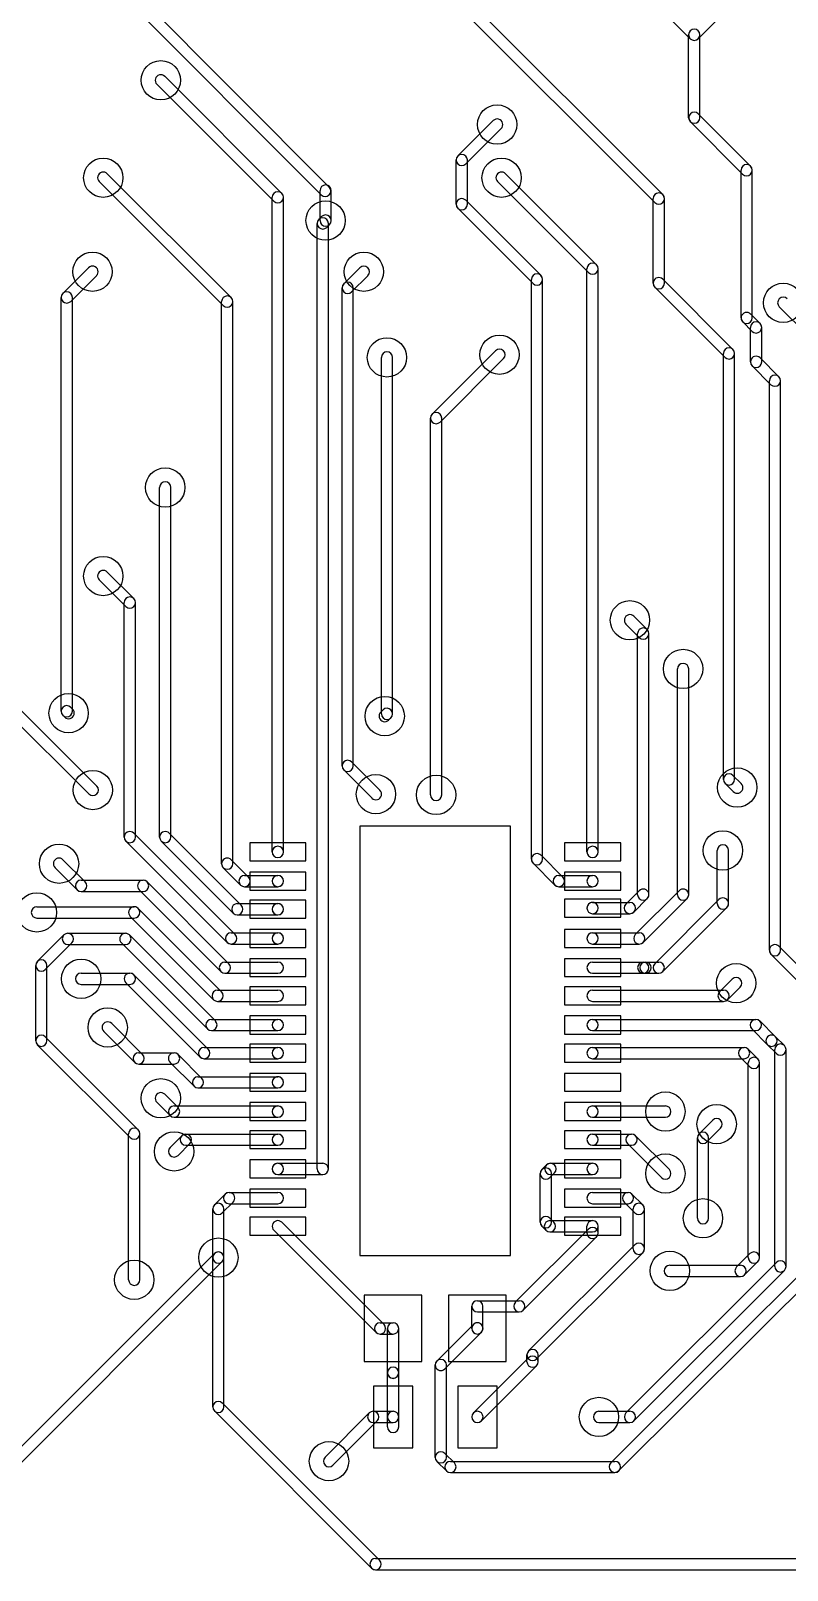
# Model space of a CAD drawing. Extents: x 67 to 209, y -168 to -95.
# Drawn here: x 131.86 to 148.95, y -167.96 to -133.18 of the extents above; entities that cross this region are included whole.
import ezdxf

# ---------------------------------------------------------------- set-up
doc = ezdxf.new("R2010")
doc.units = 0
doc.header["$MEASUREMENT"] = 0
doc.layers.add('BLACK', color=250, linetype='CONTINUOUS')

msp = doc.modelspace()

# ---------------------------------------------------------------- linework, layer by layer
at = {"layer": 'BLACK'}
for p, q in [((155.601, -124.703), (146.943, -133.361)), ((146.763, -133.361), (138.616, -125.214)), ((138.604, -136.712), (127.455, -125.524)), ((138.425, -136.891), (127.276, -125.703)), ((146.142, -136.881), (137.455, -128.194)), ((145.962, -137.061), (137.275, -128.374)), ((146.726, -135.145), (146.726, -133.271)), ((146.98, -135.145), (146.98, -133.271)), ((137.534, -136.854), (134.89, -134.21)), ((137.354, -137.034), (134.71, -134.39)), ((141.51, -136.01), (142.31, -135.21)), ((147.946, -136.42), (146.764, -135.234)), ((148.126, -136.241), (146.944, -135.055)), ((141.69, -136.19), (142.49, -135.39)), ((141.473, -137.1), (141.473, -136.1)), ((141.727, -137.1), (141.727, -136.1)), ((147.91, -139.67), (147.91, -136.33)), ((148.164, -139.67), (148.164, -136.33)), ((136.21, -139.39), (133.41, -136.59)), ((136.39, -139.21), (133.59, -136.41)), ((144.466, -138.646), (142.41, -136.59)), ((144.646, -138.466), (142.59, -136.41)), ((137.317, -151.733), (137.317, -136.944)), ((137.571, -151.733), (137.571, -136.944)), ((138.397, -137.469), (138.397, -136.792)), ((138.651, -137.469), (138.651, -136.792)), ((143.39, -138.71), (141.69, -137.01)), ((145.925, -138.884), (145.925, -136.971)), ((146.179, -138.884), (146.179, -136.971)), ((138.434, -137.379), (138.37, -137.443)), ((143.21, -138.89), (141.51, -137.19)), ((138.333, -158.896), (138.333, -137.533)), ((138.614, -137.559), (138.55, -137.623)), ((138.587, -158.896), (138.587, -137.533)), ((132.584, -139.116), (133.166, -138.534)), ((132.764, -139.296), (133.346, -138.714)), ((139.297, -138.534), (138.932, -138.898)), ((139.477, -138.714), (139.112, -139.078)), ((144.429, -151.733), (144.429, -138.556)), ((144.683, -151.733), (144.683, -138.556)), ((138.895, -149.791), (138.895, -138.988)), ((139.149, -149.791), (139.149, -138.988)), ((143.173, -151.9), (143.173, -138.8)), ((143.427, -151.9), (143.427, -138.8)), ((147.548, -140.56), (145.962, -138.974)), ((147.728, -140.38), (146.142, -138.794)), ((132.547, -148.556), (132.547, -139.206)), ((132.801, -148.556), (132.801, -139.206)), ((136.173, -152), (136.173, -139.3)), ((136.427, -152), (136.427, -139.3)), ((148.773, -139.418), (149.417, -140.062)), ((148.16, -139.973), (147.947, -139.76)), ((148.34, -139.793), (148.127, -139.58)), ((148.123, -140.661), (148.123, -139.883)), ((148.377, -140.661), (148.377, -139.883)), ((142.362, -140.409), (140.929, -141.841)), ((147.511, -150.095), (147.511, -140.47)), ((147.765, -150.095), (147.765, -140.47)), ((139.783, -148.615), (139.783, -140.56)), ((140.037, -148.615), (140.037, -140.56)), ((142.542, -140.589), (141.109, -142.021)), ((148.586, -141.177), (148.16, -140.751)), ((148.766, -140.997), (148.34, -140.571)), ((148.549, -153.956), (148.549, -141.087)), ((148.803, -153.956), (148.803, -141.087)), ((140.892, -150.446), (140.892, -141.931)), ((141.146, -150.446), (141.146, -141.931)), ((134.773, -151.4), (134.773, -143.5)), ((135.027, -151.4), (135.027, -143.5)), ((134.01, -146.19), (133.41, -145.59)), ((134.19, -146.01), (133.59, -145.41)), ((133.973, -151.4), (133.973, -146.1)), ((134.227, -151.4), (134.227, -146.1)), ((145.79, -146.71), (145.49, -146.41)), ((145.61, -146.89), (145.31, -146.59)), ((145.573, -152.7), (145.573, -146.8)), ((145.827, -152.7), (145.827, -146.8)), ((146.473, -152.7), (146.473, -147.6)), ((146.727, -152.7), (146.727, -147.6)), ((131.497, -148.387), (133.354, -150.245)), ((132.806, -148.507), (132.763, -148.465)), ((131.317, -148.567), (133.174, -150.425)), ((132.628, -148.689), (132.585, -148.647)), ((139.821, -148.524), (139.77, -148.574)), ((139.999, -148.706), (139.948, -148.756)), ((138.932, -149.881), (139.572, -150.519)), ((139.111, -149.701), (139.751, -150.339)), ((147.734, -150.37), (147.548, -150.185)), ((147.914, -150.19), (147.728, -150.005)), ((142.7, -151.15), (139.3, -151.15)), ((139.3, -151.15), (139.3, -160.85)), ((142.7, -160.85), (142.7, -151.15)), ((136.299, -153.779), (134.01, -151.49)), ((136.479, -153.599), (134.19, -151.31)), ((136.438, -153.118), (134.81, -151.49)), ((136.618, -152.938), (134.99, -151.31)), ((138.079, -151.53), (136.809, -151.53)), ((136.809, -151.53), (136.809, -151.936)), ((138.079, -151.936), (138.079, -151.53)), ((145.191, -151.53), (143.921, -151.53)), ((143.921, -151.53), (143.921, -151.936)), ((145.191, -151.936), (145.191, -151.53)), ((133.09, -152.41), (132.59, -151.91)), ((136.783, -152.303), (136.39, -151.91)), ((136.809, -151.936), (138.079, -151.936)), ((137.317, -151.733), (137.317, -151.733)), ((137.571, -151.733), (137.571, -151.733)), ((143.703, -152.483), (143.21, -151.99)), ((143.883, -152.303), (143.39, -151.81)), ((143.921, -151.936), (145.191, -151.936)), ((144.429, -151.733), (144.429, -151.733)), ((144.683, -151.733), (144.683, -151.733)), ((147.373, -152.9), (147.373, -151.7)), ((147.627, -152.9), (147.627, -151.7)), ((132.91, -152.59), (132.41, -152.09)), ((136.603, -152.483), (136.21, -152.09)), ((136.693, -152.266), (137.444, -152.266)), ((138.079, -152.19), (136.809, -152.19)), ((136.809, -152.19), (136.809, -152.596)), ((137.444, -152.266), (137.444, -152.266)), ((137.534, -152.303), (137.534, -152.303)), ((138.079, -152.596), (138.079, -152.19)), ((143.793, -152.266), (144.556, -152.266)), ((145.191, -152.19), (143.921, -152.19)), ((143.921, -152.19), (143.921, -152.596)), ((144.556, -152.266), (144.556, -152.266)), ((144.646, -152.303), (144.646, -152.303)), ((145.191, -152.596), (145.191, -152.19)), ((133, -152.373), (134.4, -152.373)), ((133, -152.627), (134.4, -152.627)), ((136.159, -154.439), (134.31, -152.59)), ((136.339, -154.259), (134.49, -152.41)), ((136.693, -152.52), (137.444, -152.52)), ((136.809, -152.596), (138.079, -152.596)), ((137.354, -152.483), (137.354, -152.483)), ((137.444, -152.52), (137.444, -152.52)), ((143.793, -152.52), (144.556, -152.52)), ((143.921, -152.596), (145.191, -152.596)), ((144.466, -152.483), (144.466, -152.483)), ((144.556, -152.52), (144.556, -152.52)), ((145.307, -152.913), (145.61, -152.61)), ((145.521, -153.599), (146.51, -152.61)), ((132, -152.973), (134.2, -152.973)), ((136.174, -154.894), (134.29, -153.01)), ((136.528, -152.901), (137.444, -152.901)), ((138.079, -152.825), (136.809, -152.825)), ((136.809, -152.825), (136.809, -153.231)), ((137.444, -152.901), (137.444, -152.901)), ((137.534, -152.938), (137.534, -152.938)), ((138.079, -153.231), (138.079, -152.825)), ((145.191, -152.8), (143.921, -152.8)), ((143.921, -152.8), (143.921, -153.206)), ((144.556, -152.876), (144.556, -152.876)), ((144.556, -152.876), (145.397, -152.876)), ((144.646, -152.913), (144.646, -152.913)), ((145.191, -153.206), (145.191, -152.8)), ((145.487, -153.093), (145.79, -152.79)), ((145.701, -153.779), (146.69, -152.79)), ((145.961, -154.259), (147.41, -152.81)), ((146.141, -154.439), (147.59, -152.99)), ((132, -153.227), (134.2, -153.227)), ((135.994, -155.074), (134.11, -153.19)), ((136.528, -153.155), (137.444, -153.155)), ((136.809, -153.231), (138.079, -153.231)), ((137.354, -153.118), (137.354, -153.118)), ((137.444, -153.155), (137.444, -153.155)), ((143.921, -153.206), (145.191, -153.206)), ((144.466, -153.093), (144.466, -153.093)), ((144.556, -153.13), (144.556, -153.13)), ((144.556, -153.13), (145.397, -153.13)), ((132.61, -153.61), (132.01, -154.21)), ((132.7, -153.573), (134, -153.573)), ((136.034, -155.554), (134.09, -153.61)), ((136.389, -153.562), (137.444, -153.562)), ((138.079, -153.485), (136.809, -153.485)), ((136.809, -153.485), (136.809, -153.892)), ((137.354, -153.599), (137.354, -153.599)), ((137.444, -153.562), (137.444, -153.562)), ((138.079, -153.892), (138.079, -153.485)), ((145.191, -153.485), (143.921, -153.485)), ((143.921, -153.485), (143.921, -153.892)), ((144.556, -153.562), (144.556, -153.562)), ((144.556, -153.562), (145.611, -153.562)), ((144.646, -153.599), (144.646, -153.599)), ((145.191, -153.892), (145.191, -153.485)), ((132.79, -153.79), (132.19, -154.39)), ((132.7, -153.827), (134, -153.827)), ((135.854, -155.734), (133.91, -153.79)), ((136.389, -153.816), (137.444, -153.816)), ((136.809, -153.892), (138.079, -153.892)), ((137.444, -153.816), (137.444, -153.816)), ((137.533, -153.779), (137.534, -153.778)), ((143.921, -153.892), (145.191, -153.892)), ((144.467, -153.779), (144.466, -153.778)), ((144.556, -153.816), (144.556, -153.816)), ((144.556, -153.816), (145.611, -153.816)), ((149.502, -154.962), (148.586, -154.046)), ((149.682, -154.782), (148.766, -153.866)), ((131.973, -156), (131.973, -154.3)), ((132.227, -156), (132.227, -154.3)), ((136.249, -154.222), (137.444, -154.222)), ((138.079, -154.146), (136.809, -154.146)), ((136.809, -154.146), (136.809, -154.552)), ((138.079, -154.552), (138.079, -154.146)), ((145.191, -154.146), (143.921, -154.146)), ((143.921, -154.146), (143.921, -154.552)), ((144.556, -154.222), (145.7, -154.222)), ((145.191, -154.552), (145.191, -154.146)), ((145.7, -154.222), (145.751, -154.222)), ((145.7, -154.222), (145.751, -154.222)), ((145.751, -154.222), (146.051, -154.222)), ((133, -154.473), (134.1, -154.473)), ((133, -154.727), (134.1, -154.727)), ((135.689, -156.369), (134.01, -154.69)), ((135.869, -156.189), (134.19, -154.51)), ((136.249, -154.476), (137.444, -154.476)), ((136.809, -154.552), (138.079, -154.552)), ((143.921, -154.552), (145.191, -154.552)), ((144.556, -154.476), (145.7, -154.476)), ((145.7, -154.476), (145.751, -154.476)), ((145.7, -154.476), (145.751, -154.476)), ((145.751, -154.476), (146.051, -154.476)), ((147.71, -154.61), (147.426, -154.894)), ((136.084, -154.857), (137.444, -154.857)), ((136.084, -155.111), (137.444, -155.111)), ((138.079, -154.781), (136.809, -154.781)), ((136.809, -154.781), (136.809, -155.187)), ((138.079, -155.187), (138.079, -154.781)), ((145.191, -154.781), (143.921, -154.781)), ((143.921, -154.781), (143.921, -155.187)), ((144.556, -154.857), (147.516, -154.857)), ((144.556, -155.111), (147.516, -155.111)), ((145.191, -155.187), (145.191, -154.781)), ((147.89, -154.79), (147.606, -155.074)), ((136.809, -155.187), (138.079, -155.187)), ((138.079, -155.441), (136.809, -155.441)), ((136.809, -155.441), (136.809, -155.848)), ((138.079, -155.848), (138.079, -155.441)), ((143.921, -155.187), (145.191, -155.187)), ((145.191, -155.441), (143.921, -155.441)), ((143.921, -155.441), (143.921, -155.848)), ((145.191, -155.848), (145.191, -155.441)), ((134.21, -156.49), (133.51, -155.79)), ((134.39, -156.31), (133.69, -155.61)), ((135.944, -155.517), (137.444, -155.517)), ((135.944, -155.771), (137.444, -155.771)), ((137.354, -155.734), (137.354, -155.734)), ((137.444, -155.517), (137.444, -155.517)), ((137.444, -155.771), (137.444, -155.771)), ((137.533, -155.554), (137.534, -155.555)), ((144.467, -155.554), (144.466, -155.555)), ((144.556, -155.517), (144.556, -155.517)), ((144.556, -155.517), (148.244, -155.517)), ((144.556, -155.771), (144.556, -155.771)), ((144.556, -155.771), (148.244, -155.771)), ((144.646, -155.734), (144.646, -155.734)), ((148.154, -155.734), (148.51, -156.09)), ((148.334, -155.554), (148.69, -155.91)), ((132.01, -156.09), (134.11, -158.19)), ((132.19, -155.91), (134.29, -158.01)), ((135.779, -156.152), (137.444, -156.152)), ((136.809, -155.848), (138.079, -155.848)), ((138.079, -156.076), (136.809, -156.076)), ((136.809, -156.076), (136.809, -156.483)), ((137.444, -156.152), (137.444, -156.152)), ((138.079, -156.483), (138.079, -156.076)), ((143.921, -155.848), (145.191, -155.848)), ((145.191, -156.076), (143.921, -156.076)), ((143.921, -156.076), (143.921, -156.483)), ((144.556, -156.152), (144.556, -156.152)), ((144.556, -156.152), (147.979, -156.152)), ((145.191, -156.483), (145.191, -156.076)), ((148.71, -156.29), (148.51, -156.09)), ((148.89, -156.11), (148.69, -155.91)), ((134.3, -156.273), (135.1, -156.273)), ((135.55, -157.03), (135.01, -156.49)), ((135.73, -156.85), (135.19, -156.31)), ((135.779, -156.406), (137.444, -156.406)), ((136.809, -156.483), (138.079, -156.483)), ((137.354, -156.369), (137.354, -156.369)), ((137.444, -156.406), (137.444, -156.406)), ((137.533, -156.189), (137.534, -156.19)), ((143.921, -156.483), (145.191, -156.483)), ((144.467, -156.189), (144.466, -156.19)), ((144.556, -156.406), (144.556, -156.406)), ((144.556, -156.406), (147.979, -156.406)), ((144.646, -156.369), (144.646, -156.369)), ((147.889, -156.369), (148.11, -156.59)), ((148.069, -156.189), (148.29, -156.41)), ((148.073, -160.9), (148.073, -156.5)), ((148.327, -160.9), (148.327, -156.5)), ((148.673, -161.1), (148.673, -156.2)), ((148.927, -161.1), (148.927, -156.2)), ((134.3, -156.527), (135.1, -156.527)), ((135.64, -156.813), (137.444, -156.813)), ((138.079, -156.737), (136.809, -156.737)), ((136.809, -156.737), (136.809, -157.143)), ((137.354, -156.85), (137.354, -156.85)), ((137.444, -156.813), (137.444, -156.813)), ((138.079, -157.143), (138.079, -156.737)), ((145.191, -156.737), (143.921, -156.737)), ((143.921, -156.737), (143.921, -157.143)), ((145.191, -157.143), (145.191, -156.737)), ((135.19, -157.51), (134.89, -157.21)), ((135.64, -157.067), (137.444, -157.067)), ((136.809, -157.143), (138.079, -157.143)), ((137.444, -157.067), (137.444, -157.067)), ((137.534, -157.03), (137.534, -157.03)), ((143.921, -157.143), (145.191, -157.143)), ((135.01, -157.69), (134.71, -157.39)), ((135.1, -157.473), (137.444, -157.473)), ((138.079, -157.397), (136.809, -157.397)), ((136.809, -157.397), (136.809, -157.803)), ((137.444, -157.473), (137.444, -157.473)), ((137.534, -157.51), (137.534, -157.51)), ((138.079, -157.803), (138.079, -157.397)), ((145.191, -157.397), (143.921, -157.397)), ((143.921, -157.397), (143.921, -157.803)), ((144.466, -157.51), (144.466, -157.51)), ((144.556, -157.473), (144.556, -157.473)), ((144.556, -157.473), (146.2, -157.473)), ((145.191, -157.803), (145.191, -157.397)), ((135.1, -157.727), (137.444, -157.727)), ((136.809, -157.803), (138.079, -157.803)), ((137.354, -157.69), (137.354, -157.69)), ((137.444, -157.727), (137.444, -157.727)), ((143.921, -157.803), (145.191, -157.803)), ((144.556, -157.727), (144.556, -157.727)), ((144.556, -157.727), (146.2, -157.727)), ((144.646, -157.69), (144.646, -157.69)), ((147.269, -157.794), (146.96, -158.103)), ((134.073, -161.4), (134.073, -158.1)), ((134.327, -161.4), (134.327, -158.1)), ((135.275, -158.145), (135.01, -158.41)), ((135.365, -158.108), (137.444, -158.108)), ((138.079, -158.032), (136.809, -158.032)), ((136.809, -158.032), (136.809, -158.438)), ((137.444, -158.108), (137.444, -158.108)), ((137.534, -158.145), (137.534, -158.145)), ((138.079, -158.438), (138.079, -158.032)), ((145.191, -158.032), (143.921, -158.032)), ((143.921, -158.032), (143.921, -158.438)), ((144.466, -158.145), (144.466, -158.145)), ((144.556, -158.108), (144.556, -158.108)), ((144.556, -158.108), (145.435, -158.108)), ((145.191, -158.438), (145.191, -158.032)), ((145.525, -158.145), (146.29, -158.91)), ((146.923, -160.012), (146.923, -158.193)), ((147.449, -157.974), (147.14, -158.283)), ((147.177, -160.012), (147.177, -158.193)), ((135.455, -158.325), (135.19, -158.59)), ((135.365, -158.362), (137.444, -158.362)), ((136.809, -158.438), (138.079, -158.438)), ((137.354, -158.325), (137.354, -158.325)), ((137.444, -158.362), (137.444, -158.362)), ((143.921, -158.438), (145.191, -158.438)), ((144.556, -158.362), (144.556, -158.362)), ((144.556, -158.362), (145.435, -158.362)), ((144.646, -158.325), (144.646, -158.325)), ((145.345, -158.325), (146.11, -159.09)), ((138.079, -158.692), (136.809, -158.692)), ((136.809, -158.692), (136.809, -159.099)), ((137.444, -158.769), (137.444, -158.769)), ((137.444, -158.769), (138.46, -158.769)), ((137.534, -158.806), (137.534, -158.806)), ((138.079, -159.099), (138.079, -158.692)), ((143.514, -158.806), (143.41, -158.91)), ((143.604, -158.769), (144.556, -158.769)), ((145.191, -158.692), (143.921, -158.692)), ((143.921, -158.692), (143.921, -159.099)), ((144.429, -158.896), (144.429, -158.896)), ((144.683, -158.896), (144.683, -158.896)), ((145.191, -159.099), (145.191, -158.692)), ((136.809, -159.099), (138.079, -159.099)), ((137.355, -158.986), (137.354, -158.985)), ((137.444, -159.023), (137.444, -159.023)), ((137.444, -159.023), (138.46, -159.023)), ((143.373, -160.1), (143.373, -159)), ((143.694, -158.986), (143.59, -159.09)), ((143.604, -159.023), (144.556, -159.023)), ((143.627, -160.1), (143.627, -159)), ((143.921, -159.099), (145.191, -159.099)), ((136.01, -159.71), (136.254, -159.466)), ((136.19, -159.89), (136.434, -159.646)), ((136.344, -159.429), (137.444, -159.429)), ((138.079, -159.353), (136.809, -159.353)), ((136.809, -159.353), (136.809, -159.759)), ((138.079, -159.759), (138.079, -159.353)), ((145.191, -159.353), (143.921, -159.353)), ((143.921, -159.353), (143.921, -159.759)), ((144.556, -159.429), (145.356, -159.429)), ((145.191, -159.759), (145.191, -159.353)), ((145.266, -159.646), (145.51, -159.89)), ((145.446, -159.466), (145.69, -159.71)), ((135.973, -160.9), (135.973, -159.8)), ((136.227, -160.9), (136.227, -159.8)), ((136.344, -159.683), (137.444, -159.683)), ((136.809, -159.759), (138.079, -159.759)), ((138.079, -159.988), (136.809, -159.988)), ((136.809, -159.988), (136.809, -160.394)), ((138.079, -160.394), (138.079, -159.988)), ((143.921, -159.759), (145.191, -159.759)), ((145.191, -159.988), (143.921, -159.988)), ((143.921, -159.988), (143.921, -160.394)), ((144.556, -159.683), (145.356, -159.683)), ((145.191, -160.394), (145.191, -159.988)), ((145.473, -160.7), (145.473, -159.8)), ((145.727, -160.7), (145.727, -159.8)), ((139.663, -162.59), (137.354, -160.281)), ((139.843, -162.41), (137.534, -160.101)), ((144.466, -160.254), (142.81, -161.91)), ((143.41, -160.19), (143.501, -160.281)), ((143.59, -160.01), (143.681, -160.101)), ((143.591, -160.064), (144.556, -160.064)), ((143.591, -160.318), (144.556, -160.318)), ((144.429, -160.344), (144.429, -160.191)), ((144.683, -160.344), (144.683, -160.191)), ((136.809, -160.394), (138.079, -160.394)), ((144.646, -160.434), (142.99, -162.09)), ((145.51, -160.61), (143.11, -163.01)), ((143.921, -160.394), (145.191, -160.394)), ((144.965, -165.536), (150.041, -160.478)), ((145.144, -165.716), (150.22, -160.658)), ((129.037, -167.783), (136.01, -160.81)), ((129.217, -167.963), (136.19, -160.99)), ((135.973, -164.275), (135.973, -160.9)), ((136.227, -164.275), (136.227, -160.9)), ((139.3, -160.85), (142.7, -160.85)), ((145.69, -160.79), (143.29, -163.19)), ((148.71, -161.01), (145.31, -164.41)), ((148.11, -160.81), (147.81, -161.11)), ((148.29, -160.99), (147.99, -161.29)), ((148.89, -161.19), (145.49, -164.59)), ((146.3, -161.073), (147.9, -161.073)), ((146.3, -161.327), (147.9, -161.327)), ((140.698, -161.751), (139.397, -161.751)), ((139.397, -161.751), (139.397, -163.249)), ((140.698, -163.249), (140.698, -161.751)), ((142.603, -161.751), (141.302, -161.751)), ((141.302, -161.751), (141.302, -163.249)), ((141.825, -162.5), (141.825, -162)), ((141.952, -161.873), (142.9, -161.873)), ((142.079, -162.5), (142.079, -162)), ((142.603, -163.249), (142.603, -161.751)), ((139.753, -162.373), (140.048, -162.373)), ((140.048, -162.373), (140.048, -162.373)), ((141.862, -162.41), (141.038, -163.237)), ((141.952, -162.127), (142.9, -162.127)), ((141.952, -162.373), (141.953, -162.373)), ((139.753, -162.627), (140.048, -162.627)), ((139.921, -163.5), (139.921, -162.5)), ((140.048, -162.627), (140.048, -162.627)), ((140.175, -163.5), (140.175, -162.5)), ((142.041, -162.589), (141.217, -163.416)), ((141.952, -162.627), (141.953, -162.627)), ((143.073, -163.252), (143.073, -163.1)), ((143.327, -163.252), (143.327, -163.1)), ((139.397, -163.249), (140.698, -163.249)), ((139.958, -163.41), (139.958, -163.411)), ((141, -165.413), (141, -163.326)), ((141.254, -165.413), (141.254, -163.326)), ((141.302, -163.249), (142.603, -163.249)), ((143.11, -163.162), (141.863, -164.41)), ((143.29, -163.342), (142.042, -164.589)), ((139.603, -163.802), (139.603, -165.199)), ((140.492, -163.802), (139.603, -163.802)), ((139.921, -164.5), (139.921, -163.5)), ((139.921, -164.5), (139.921, -163.501)), ((140.138, -163.59), (140.137, -163.59)), ((140.175, -164.5), (140.175, -163.5)), ((140.175, -164.5), (140.175, -163.501)), ((140.492, -165.199), (140.492, -163.802)), ((141.508, -163.802), (141.508, -165.199)), ((142.397, -163.802), (141.508, -163.802)), ((142.397, -165.199), (142.397, -163.802)), ((136.01, -164.365), (139.561, -167.916)), ((136.19, -164.185), (139.741, -167.736)), ((139.51, -164.41), (138.51, -165.41)), ((139.6, -164.373), (140.048, -164.373)), ((139.921, -164.726), (139.921, -164.5)), ((139.921, -164.726), (139.921, -164.5)), ((140.175, -164.726), (140.175, -164.5)), ((140.175, -164.726), (140.175, -164.5)), ((141.826, -164.5), (141.826, -164.5)), ((141.863, -164.41), (141.862, -164.41)), ((142.08, -164.5), (142.08, -164.5)), ((144.7, -164.373), (145.4, -164.373)), ((139.69, -164.59), (138.69, -165.59)), ((139.6, -164.627), (140.048, -164.627)), ((142.042, -164.589), (142.042, -164.59)), ((144.7, -164.627), (145.4, -164.627)), ((139.603, -165.199), (140.492, -165.199)), ((141.508, -165.199), (142.397, -165.199)), ((141.037, -165.503), (141.254, -165.72)), ((141.217, -165.323), (141.434, -165.54)), ((141.344, -165.503), (145.059, -165.503)), ((141.344, -165.757), (145.059, -165.757)), ((139.651, -167.699), (160.998, -167.699)), ((139.651, -167.953), (160.998, -167.953))]:
    msp.add_line(p, q, dxfattribs=at)
for centre in [(134.8, -134.3), (142.4, -135.3), (133.5, -136.5), (142.5, -136.5), (138.524, -137.469), (133.256, -138.624), (139.387, -138.624), (148.863, -139.328), (139.91, -140.56), (142.452, -140.499), (134.9, -143.5), (133.5, -145.5), (145.4, -146.5), (146.6, -147.6), (132.717, -148.598), (139.859, -148.665), (133.264, -150.335), (147.824, -150.28), (139.661, -150.429), (141.019, -150.446), (147.5, -151.7), (132.5, -152), (132, -153.1), (133, -154.6), (147.8, -154.7), (133.6, -155.7), (134.8, -157.3), (146.2, -157.6), (147.359, -157.884), (135.1, -158.5), (146.2, -159), (147.05, -160.012), (136.1, -160.9), (134.2, -161.4), (146.3, -161.2), (144.7, -164.5), (138.6, -165.5)]:
    msp.add_circle(centre, 0.4445, dxfattribs=at)
for centre, start, end in [((146.853, -133.271), 360, 540), ((146.853, -133.271), 135, 315), ((146.853, -133.271), 225, 405), ((134.8, -134.3), 405, 585), ((142.4, -135.3), 315, 495), ((146.853, -135.145), 180, 360), ((146.854, -135.144), 404.9, 584.9), ((141.6, -136.1), 360, 540), ((141.6, -136.1), 135, 315), ((148.037, -136.33), 360, 540), ((148.036, -136.331), 224.9, 404.9), ((133.5, -136.5), 405, 585), ((138.524, -136.792), 360, 540), ((142.5, -136.5), 405, 585), ((137.444, -136.944), 360, 540), ((137.444, -136.944), 225, 405), ((138.514, -136.801), 224.9, 404.9), ((141.6, -137.1), 405, 585), ((146.052, -136.971), 360, 540), ((146.052, -136.971), 225, 405), ((138.524, -137.469), -45, 135), ((141.6, -137.1), 180, 360), ((138.46, -137.533), 360, 540), ((138.46, -137.533), 135, 315), ((138.524, -137.469), 180, 360), ((144.556, -138.556), 360, 540), ((133.256, -138.624), 315, 495), ((139.387, -138.624), -45, 135), ((143.3, -138.8), 360, 540), ((143.3, -138.8), 225, 405), ((144.556, -138.556), 225, 405), ((146.052, -138.884), 405, 585), ((132.674, -139.206), 360, 540), ((132.674, -139.206), 135, 315), ((139.022, -138.988), 360, 540), ((139.022, -138.988), 135, 315), ((146.052, -138.884), 180, 360), ((136.3, -139.3), 360, 540), ((136.3, -139.3), 225, 405), ((148.863, -139.328), 45, 225), ((148.037, -139.67), 405, 585), ((148.037, -139.67), 180, 360), ((148.25, -139.883), 360, 540), ((148.25, -139.883), 225, 405), ((139.91, -140.56), 360, 540), ((142.452, -140.499), -45, 135), ((147.638, -140.47), 360, 540), ((147.638, -140.47), 225, 405), ((148.25, -140.661), 405, 585), ((148.25, -140.661), 180, 360), ((148.676, -141.087), 360, 540), ((148.676, -141.087), 225, 405), ((141.019, -141.931), 360, 540), ((141.019, -141.931), 135, 315), ((134.9, -143.5), 360, 540), ((133.5, -145.5), 405, 585), ((134.1, -146.1), 360, 540), ((134.1, -146.1), 225, 405), ((145.4, -146.5), 405, 585), ((145.7, -146.8), 360, 540), ((145.7, -146.8), 225, 405), ((146.6, -147.6), 360, 540), ((132.674, -148.556), 405.6, 585.6), ((132.717, -148.598), 225.6, 405.6), ((139.91, -148.615), -45.5, 134.5), ((132.674, -148.556), 180, 360), ((139.859, -148.665), 134.5, 314.5), ((139.91, -148.615), 180, 360), ((139.022, -149.791), 45.1, 225.1), ((139.022, -149.791), 180, 360), ((133.264, -150.335), 225, 405), ((147.638, -150.095), 405.1, 585.1), ((147.638, -150.095), 180, 360), ((147.824, -150.28), 225.1, 405.1), ((139.661, -150.429), 225.1, 405.1), ((141.019, -150.446), 180, 360), ((134.1, -151.4), 405, 585), ((134.9, -151.4), 405, 585), ((134.1, -151.4), 180, 360), ((134.9, -151.4), 180, 360), ((137.444, -151.733), 360, 540), ((144.556, -151.733), 360, 540), ((147.5, -151.7), 360, 540), ((132.5, -152), 405, 585), ((136.3, -152), 405, 585), ((137.444, -151.733), 180, 360), ((137.444, -151.733), 180, 360), ((143.3, -151.9), 405, 585), ((143.3, -151.9), 180, 360), ((144.556, -151.733), 180, 360), ((144.556, -151.733), 180, 360), ((136.3, -152), 180, 360), ((136.693, -152.393), 90, 270), ((136.693, -152.393), 225, 405), ((137.444, -152.393), 90, 270), ((137.444, -152.393), 45, 225), ((137.444, -152.393), 225, 405), ((137.444, -152.393), 270, 450), ((137.444, -152.393), 270, 450), ((143.793, -152.393), 90, 270), ((143.793, -152.393), 225, 405), ((144.556, -152.393), 90, 270), ((144.556, -152.393), 45, 225), ((144.556, -152.393), 225, 405), ((144.556, -152.393), 270, 450), ((144.556, -152.393), 270, 450), ((133, -152.5), 90, 270), ((133, -152.5), 225, 405), ((134.4, -152.5), 405, 585), ((134.4, -152.5), 270, 450), ((145.7, -152.7), 315, 495), ((146.6, -152.7), 315, 495), ((132, -153.1), 90, 270), ((134.2, -153.1), 405, 585), ((134.2, -153.1), 270, 450), ((136.528, -153.028), 90, 270), ((136.528, -153.028), 225, 405), ((137.444, -153.028), 90, 270), ((137.444, -153.028), 45, 225), ((137.444, -153.028), 225, 405), ((137.444, -153.028), 270, 450), ((137.444, -153.028), 270, 450), ((144.556, -153.003), 90, 270), ((144.556, -153.003), 90, 270), ((144.556, -153.003), 405, 585), ((144.556, -153.003), 225, 405), ((144.556, -153.003), 270, 450), ((145.397, -153.003), 135, 315), ((145.397, -153.003), 270, 450), ((145.7, -152.7), 180, 360), ((146.6, -152.7), 180, 360), ((147.5, -152.9), 180, 360), ((147.5, -152.9), 315, 495), ((132.7, -153.7), 90, 270), ((132.7, -153.7), -45, 135), ((134, -153.7), 405, 585), ((134, -153.7), 270, 450), ((136.389, -153.689), 90, 270), ((136.389, -153.689), 225, 405), ((137.444, -153.689), 90, 270), ((137.444, -153.689), 135, 315), ((137.444, -153.689), 315, 495), ((137.444, -153.689), 270, 450), ((137.444, -153.689), 270, 450), ((144.556, -153.689), 90, 270), ((144.556, -153.689), 90, 270), ((144.556, -153.689), 405, 585), ((144.556, -153.689), 225, 405), ((144.556, -153.689), 270, 450), ((145.611, -153.689), 135, 315), ((145.611, -153.689), 270, 450), ((148.676, -153.956), 405, 585), ((148.676, -153.956), 180, 360), ((132.1, -154.3), 360, 540), ((132.1, -154.3), 135, 315), ((136.249, -154.349), 90, 270), ((136.249, -154.349), 225, 405), ((137.444, -154.349), 270, 450), ((144.556, -154.349), 90, 270), ((145.7, -154.349), 90, 270), ((145.7, -154.349), 90, 270), ((145.751, -154.349), 90, 270), ((145.7, -154.349), 270, 450), ((145.751, -154.349), 270, 450), ((145.751, -154.349), 270, 450), ((146.051, -154.349), 135, 315), ((146.051, -154.349), 270, 450), ((133, -154.6), 90, 270), ((134.1, -154.6), 405, 585), ((134.1, -154.6), 270, 450), ((147.8, -154.7), -45, 135), ((136.084, -154.984), 90, 270), ((136.084, -154.984), 225, 405), ((137.444, -154.984), 270, 450), ((144.556, -154.984), 90, 270), ((147.516, -154.984), 135, 315), ((147.516, -154.984), 270, 450), ((133.6, -155.7), 405, 585), ((135.944, -155.644), 90, 270), ((135.944, -155.644), 225, 405), ((137.444, -155.644), 90, 270), ((137.444, -155.644), 45, 225), ((137.444, -155.644), 225, 405), ((137.444, -155.644), 270, 450), ((137.444, -155.644), 270, 450), ((144.556, -155.644), 90, 270), ((144.556, -155.644), 90, 270), ((144.556, -155.644), 135, 315), ((144.556, -155.644), -45, 135), ((144.556, -155.644), 270, 450), ((148.244, -155.644), 45, 225), ((148.244, -155.644), 270, 450), ((132.1, -156), 45, 225), ((132.1, -156), 180, 360), ((135.779, -156.279), 90, 270), ((137.444, -156.279), 90, 270), ((137.444, -156.279), 45, 225), ((137.444, -156.279), 270, 450), ((137.444, -156.279), 270, 450), ((144.556, -156.279), 90, 270), ((144.556, -156.279), 90, 270), ((144.556, -156.279), -45, 135), ((144.556, -156.279), 270, 450), ((147.979, -156.279), 45, 225), ((147.979, -156.279), 270, 450), ((148.6, -156), 405, 585), ((148.6, -156), 225, 405), ((148.8, -156.2), 360, 540), ((148.8, -156.2), 225, 405), ((134.3, -156.4), 90, 270), ((134.3, -156.4), 225, 405), ((135.1, -156.4), 405, 585), ((135.1, -156.4), 270, 450), ((135.779, -156.279), 225, 405), ((137.444, -156.279), 225, 405), ((144.556, -156.279), 135, 315), ((148.2, -156.5), 360, 540), ((148.2, -156.5), 225, 405), ((135.64, -156.94), 90, 270), ((135.64, -156.94), 225, 405), ((137.444, -156.94), 90, 270), ((137.444, -156.94), 135, 315), ((137.444, -156.94), 315, 495), ((137.444, -156.94), 270, 450), ((137.444, -156.94), 270, 450), ((134.8, -157.3), 405, 585), ((135.1, -157.6), 90, 270), ((135.1, -157.6), 225, 405), ((137.444, -157.6), 90, 270), ((137.444, -157.6), 45, 225), ((137.444, -157.6), 225, 405), ((137.444, -157.6), 270, 450), ((137.444, -157.6), 270, 450), ((144.556, -157.6), 90, 270), ((144.556, -157.6), 90, 270), ((144.556, -157.6), 135, 315), ((144.556, -157.6), -45, 135), ((144.556, -157.6), 270, 450), ((146.2, -157.6), 270, 450), ((147.359, -157.884), -45, 135), ((134.2, -158.1), 360, 540), ((134.2, -158.1), 225, 405), ((135.365, -158.235), 90, 270), ((135.365, -158.235), -45, 135), ((137.444, -158.235), 90, 270), ((137.444, -158.235), 45, 225), ((137.444, -158.235), 225, 405), ((137.444, -158.235), 270, 450), ((137.444, -158.235), 270, 450), ((144.556, -158.235), 90, 270), ((144.556, -158.235), 90, 270), ((144.556, -158.235), 135, 315), ((144.556, -158.235), -45, 135), ((144.556, -158.235), 270, 450), ((145.435, -158.235), 45, 225), ((145.435, -158.235), 270, 450), ((147.05, -158.193), 360, 540), ((147.05, -158.193), 135, 315), ((135.1, -158.5), 135, 315), ((137.444, -158.896), 90, 270), ((137.444, -158.896), 90, 270), ((137.444, -158.896), 405, 585), ((137.444, -158.896), 225, 405), ((137.444, -158.896), 270, 450), ((138.46, -158.896), 180, 360), ((138.46, -158.896), 270, 450), ((143.5, -159), 360, 540), ((143.5, -159), 135, 315), ((143.604, -158.896), 90, 270), ((143.604, -158.896), -45, 135), ((144.556, -158.896), 360, 540), ((144.556, -158.896), 180, 360), ((144.556, -158.896), 270, 450), ((146.2, -159), 225, 405), ((136.344, -159.556), 90, 270), ((136.344, -159.556), 315, 495), ((137.444, -159.556), 270, 450), ((144.556, -159.556), 90, 270), ((145.356, -159.556), 45, 225), ((145.356, -159.556), 270, 450), ((136.1, -159.8), 360, 540), ((136.1, -159.8), 135, 315), ((143.5, -160.1), 45, 225), ((145.6, -159.8), 360, 540), ((145.6, -159.8), 225, 405), ((137.444, -160.191), 405, 585), ((143.5, -160.1), 180, 360), ((143.591, -160.191), 90, 270), ((143.591, -160.191), 225, 405), ((144.556, -160.191), 360, 540), ((144.556, -160.344), 180, 360), ((144.556, -160.344), -45, 135), ((144.556, -160.191), 270, 450), ((147.05, -160.012), 180, 360), ((145.6, -160.7), -45, 135), ((136.1, -160.9), 360, 540), ((136.1, -160.9), 180, 360), ((136.1, -160.9), 315, 495), ((145.6, -160.7), 180, 360), ((148.2, -160.9), 180, 360), ((148.2, -160.9), -45, 135), ((148.8, -161.1), -45, 135), ((146.3, -161.2), 90, 270), ((147.9, -161.2), 135, 315), ((147.9, -161.2), 270, 450), ((148.8, -161.1), 180, 360), ((134.2, -161.4), 180, 360), ((141.952, -162), 360, 540), ((141.952, -162), 90, 270), ((142.9, -162), 135, 315), ((142.9, -162), 270, 450), ((139.753, -162.5), 90, 270), ((139.753, -162.5), 225, 405), ((140.048, -162.5), 90, 270), ((140.048, -162.5), 360, 540), ((140.048, -162.5), 270, 450), ((140.048, -162.5), 270, 450), ((141.952, -162.5), 90, 270), ((141.952, -162.5), -44.9, 135.1), ((141.953, -162.5), 270, 450), ((141.952, -162.5), 180, 360), ((143.2, -163.1), 360, 540), ((143.2, -163.1), 135, 315), ((143.2, -163.252), -45, 135), ((140.048, -163.5), 360, 540), ((140.048, -163.501), 360, 540), ((140.048, -163.501), 135, 315), ((140.048, -163.5), -45, 135), ((141.127, -163.326), 360, 540), ((141.127, -163.326), 135.1, 315.1), ((143.2, -163.252), 180, 360), ((140.048, -163.5), 180, 360), ((136.1, -164.275), 45, 225), ((136.1, -164.275), 180, 360), ((139.6, -164.5), 90, 270), ((139.6, -164.5), -45, 135), ((140.048, -164.5), 360, 540), ((140.048, -164.5), 360, 540), ((140.048, -164.5), 180, 360), ((140.048, -164.5), 180, 360), ((140.048, -164.5), 270, 450), ((141.952, -164.5), 135, 315), ((141.953, -164.5), 360, 540), ((141.953, -164.499), 135, 315), ((141.953, -164.5), 180, 360), ((141.953, -164.5), -45, 135), ((144.7, -164.5), 90, 270), ((145.4, -164.5), 135, 315), ((145.4, -164.5), 270, 450), ((140.048, -164.726), 180, 360), ((140.048, -164.726), 180, 360), ((138.6, -165.5), 135, 315), ((141.127, -165.413), 45, 225), ((141.127, -165.413), 180, 360), ((141.344, -165.63), 90, 270), ((141.344, -165.63), 225, 405), ((145.055, -165.626), 134.9, 314.9), ((145.059, -165.63), 270, 450), ((139.651, -167.826), 90, 270), ((139.651, -167.826), 225, 405)]:
    msp.add_arc(centre, 0.127, start, end, dxfattribs=at)

doc.saveas('drawing.dxf')
